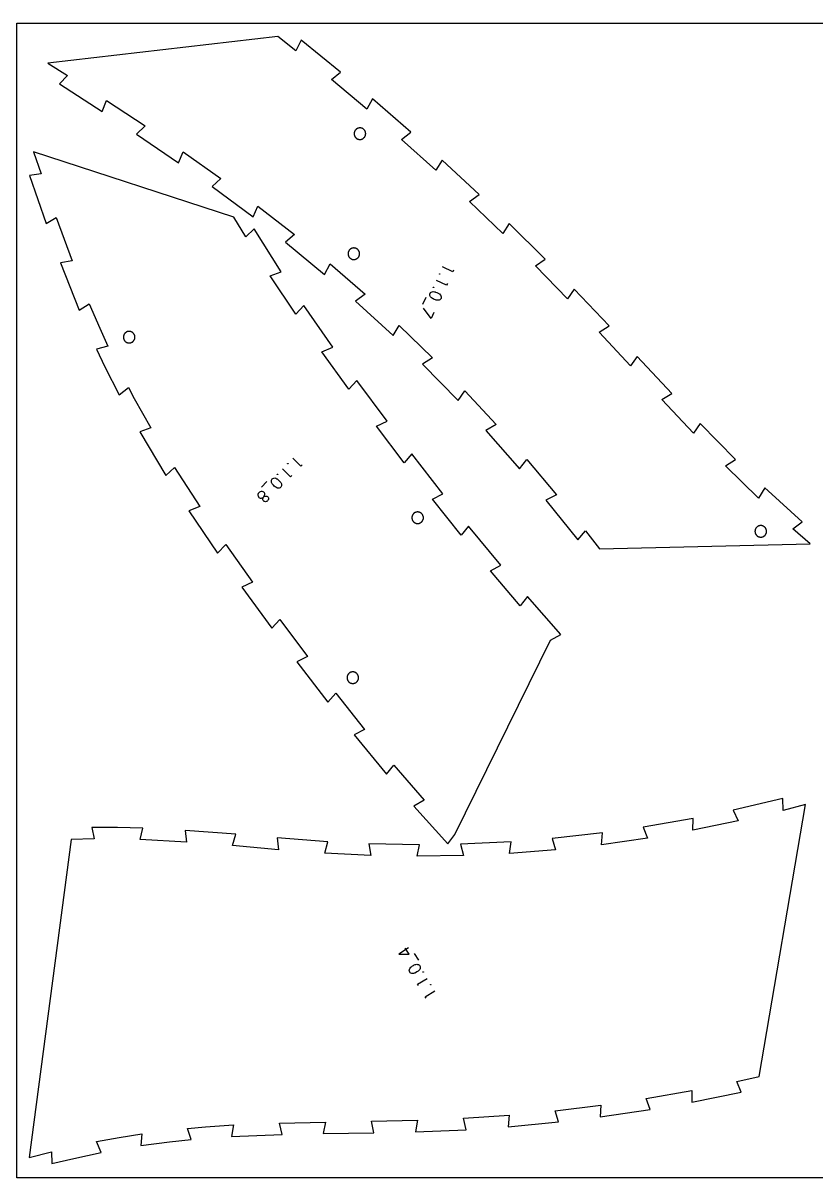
# Model space of a CAD drawing. Header units: millimetres. Extents: x -7025 to -25, y -6913 to -5913.
# Drawn here: x -2819 to -2133, y -6913 to -5913 of the extents above; entities that cross this region are included whole.
import ezdxf

# ---------------------------------------------------------------- set-up
doc = ezdxf.new("R2010")
doc.units = ezdxf.units.MM
doc.header["$MEASUREMENT"] = 0
for name, color, linetype, true_color in [('nest_4staples$re_engrave', 5, 'Continuous', 0x0000ff), ('nest_4staples$re_inner_cut', 3, 'Continuous', 0x00ff00), ('nest_4staples$re_outer_cut', 1, 'Continuous', 0xff0000), ('nest_4staples$sheet', 18, 'Continuous', 0x000000)]:
    doc.layers.add(name, color=color, linetype=linetype, true_color=true_color)

msp = doc.modelspace()

# ---------------------------------------------------------------- linework, layer by layer
at = {"layer": 'nest_4staples$re_engrave'}
for points in [[(-2458.2, -6130.1), (-2458.3, -6130.2), (-2458.5, -6130.2), (-2458.6, -6130.1), (-2458.6, -6129.9), (-2458.5, -6129.8), (-2458.3, -6129.8), (-2458.2, -6129.9)], [(-2465.7, -6145.7), (-2465, -6145.4), (-2464.1, -6145.3), (-2463, -6145.4), (-2462.9, -6145.4), (-2462.7, -6145.4), (-2462.4, -6145.5), (-2462, -6145.7), (-2460.8, -6146.1), (-2459.7, -6146.7), (-2459.3, -6147), (-2459, -6147.2), (-2458.8, -6147.3), (-2458.7, -6147.4), (-2457.8, -6148.3), (-2457.5, -6148.7), (-2457.4, -6149), (-2457.1, -6149.8), (-2457.2, -6150.5), (-2457.3, -6151.2), (-2457.8, -6151.9), (-2458.3, -6152.4), (-2459, -6152.7), (-2459.8, -6152.8), (-2460.5, -6152.8), (-2461.4, -6152.7), (-2462.1, -6152.4), (-2463.1, -6152.1), (-2464, -6151.6), (-2464.7, -6151.2), (-2465.4, -6150.8), (-2465.9, -6150.4), (-2466.3, -6149.9), (-2466.7, -6149.2), (-2466.9, -6148.6), (-2467, -6148.1), (-2466.9, -6147.4), (-2466.8, -6146.9), (-2466.3, -6146.2)], [(-2463.5, -6141.7), (-2463.7, -6141.8), (-2463.8, -6141.8), (-2464, -6141.7), (-2464, -6141.5), (-2463.8, -6141.4), (-2463.6, -6141.4), (-2463.5, -6141.5)], [(-2589.8, -6294.6), (-2590, -6294.6), (-2590.2, -6294.6), (-2590.2, -6294.4), (-2590.1, -6294.2), (-2590, -6294.2), (-2589.8, -6294.2), (-2589.7, -6294.4)], [(-2602.1, -6306.8), (-2601.3, -6306.7), (-2600.4, -6306.9), (-2599.5, -6307.4), (-2599.4, -6307.4), (-2599.2, -6307.5), (-2598.9, -6307.7), (-2598.6, -6308), (-2597.7, -6308.8), (-2596.8, -6309.7), (-2596.5, -6310.1), (-2596.3, -6310.4), (-2596.1, -6310.6), (-2596, -6310.7), (-2595.7, -6311.3), (-2595.5, -6311.8), (-2595.4, -6312.3), (-2595.3, -6312.7), (-2595.4, -6313.5), (-2595.6, -6314.2), (-2596, -6314.7), (-2596.7, -6315.3), (-2597.4, -6315.6), (-2598.1, -6315.6), (-2598.9, -6315.5), (-2599.5, -6315.2), (-2600.3, -6314.8), (-2601, -6314.4), (-2601.7, -6313.7), (-2602.5, -6313), (-2603, -6312.4), (-2603.5, -6311.7), (-2603.8, -6311.2), (-2604.1, -6310.5), (-2604.2, -6309.8), (-2604.2, -6309.1), (-2604.1, -6308.6), (-2603.9, -6308), (-2603.5, -6307.5), (-2602.9, -6307.1)], [(-2598.7, -6303.7), (-2598.9, -6303.8), (-2599.1, -6303.7), (-2599.1, -6303.5), (-2599.1, -6303.4), (-2598.9, -6303.3), (-2598.7, -6303.4), (-2598.7, -6303.5)], [(-2611.2, -6323.6), (-2610.7, -6323), (-2610.3, -6322.3), (-2610.1, -6321.6), (-2609.9, -6320.9), (-2610, -6320.2), (-2610.3, -6319.6), (-2610.6, -6319), (-2611.3, -6318.6), (-2612.1, -6318.3), (-2613, -6318.3), (-2613.8, -6318.6), (-2614.6, -6319.1), (-2615.1, -6319.7), (-2615.5, -6320.3), (-2615.8, -6320.9), (-2615.8, -6321.5), (-2615.7, -6322.3), (-2615.4, -6323), (-2615, -6323.5), (-2614.5, -6323.9), (-2613.9, -6324.1), (-2613.3, -6324.2), (-2612.9, -6324.2), (-2612.2, -6324), (-2611.7, -6323.8), (-2611, -6323.3), (-2610.4, -6322.8), (-2609.8, -6322.6), (-2608.9, -6322.5), (-2608.2, -6322.6), (-2607.7, -6322.8), (-2607.3, -6323.1), (-2607, -6323.4), (-2606.7, -6324), (-2606.7, -6324.8), (-2606.8, -6325.4), (-2607.2, -6326), (-2607.6, -6326.6), (-2608.2, -6327), (-2608.7, -6327.2), (-2609.3, -6327.3), (-2610, -6327.2), (-2610.5, -6327), (-2611, -6326.6), (-2611.3, -6326.2), (-2611.5, -6325.6), (-2611.5, -6324.8), (-2611.4, -6324.1)], [(-2475.2, -6730.7), (-2475.4, -6731.4), (-2475.7, -6732.3), (-2476.4, -6733.1), (-2476.5, -6733.1), (-2476.6, -6733.3), (-2476.9, -6733.5), (-2477.2, -6733.8), (-2478.3, -6734.5), (-2479.3, -6735.1), (-2479.8, -6735.3), (-2480.1, -6735.4), (-2480.4, -6735.5), (-2480.5, -6735.6), (-2481.1, -6735.7), (-2481.7, -6735.8), (-2482.2, -6735.8), (-2482.6, -6735.8), (-2483.4, -6735.5), (-2483.9, -6735.1), (-2484.4, -6734.6), (-2484.7, -6733.8), (-2484.9, -6733.1), (-2484.7, -6732.4), (-2484.4, -6731.6), (-2484, -6731.1), (-2483.4, -6730.4), (-2482.8, -6729.9), (-2482, -6729.3), (-2481.1, -6728.8), (-2480.4, -6728.4), (-2479.6, -6728.1), (-2479, -6727.9), (-2478.3, -6727.8), (-2477.6, -6727.9), (-2476.9, -6728), (-2476.4, -6728.3), (-2475.9, -6728.7), (-2475.6, -6729.1), (-2475.3, -6729.8)], [(-2473, -6734.7), (-2473.1, -6734.5), (-2473, -6734.4), (-2472.8, -6734.3), (-2472.6, -6734.4), (-2472.6, -6734.6), (-2472.7, -6734.8), (-2472.9, -6734.8)], [(-2466.4, -6745.6), (-2466.4, -6745.4), (-2466.3, -6745.3), (-2466.1, -6745.2), (-2466, -6745.3), (-2465.9, -6745.5), (-2466.1, -6745.6), (-2466.2, -6745.7)]]:
    msp.add_lwpolyline(points, close=True, dxfattribs=at)
for points in [[(-2446.4, -6126.8), (-2447, -6128.1), (-2455.9, -6124)], [(-2451.8, -6138.4), (-2452.4, -6139.7), (-2461.2, -6135.6)], [(-2470.3, -6150.4), (-2473.2, -6156.6)], [(-2463.4, -6163.5), (-2465.7, -6168.6), (-2472.4, -6159.8)], [(-2577.6, -6295.4), (-2578.6, -6296.4), (-2585.6, -6289.6)], [(-2586.5, -6304.6), (-2587.5, -6305.6), (-2594.5, -6298.8)], [(-2608, -6309.8), (-2612.8, -6314.6)], [(-2485.4, -6713.7), (-2493.9, -6719), (-2485, -6719.2), (-2488.2, -6713.9)], [(-2476.6, -6724.2), (-2480.2, -6718.4)], [(-2476.9, -6746.3), (-2477.6, -6745.1), (-2469.3, -6740)], [(-2470.2, -6757.2), (-2470.9, -6756), (-2462.6, -6750.8)]]:
    msp.add_lwpolyline(points, dxfattribs=at)
at = {"layer": 'nest_4staples$re_inner_cut'}
for points in [[(-2529.6, -6013.1), (-2529.5, -6013.2), (-2529.3, -6013.3), (-2529.1, -6013.3), (-2529, -6013.4), (-2528.8, -6013.4), (-2528.6, -6013.5), (-2528.5, -6013.5), (-2528.3, -6013.5), (-2528.1, -6013.5), (-2528, -6013.6), (-2527.8, -6013.6), (-2527.6, -6013.6), (-2527.4, -6013.6), (-2527.3, -6013.6), (-2527.1, -6013.6), (-2526.9, -6013.5), (-2526.7, -6013.5), (-2526.6, -6013.5), (-2526.4, -6013.5), (-2526.2, -6013.4), (-2526.1, -6013.4), (-2525.9, -6013.3), (-2525.7, -6013.3), (-2525.6, -6013.2), (-2525.4, -6013.1), (-2525.3, -6013), (-2525.1, -6013), (-2525, -6012.9), (-2524.8, -6012.8), (-2524.7, -6012.7), (-2524.5, -6012.6), (-2524.4, -6012.5), (-2524.3, -6012.4), (-2524.1, -6012.3), (-2524, -6012.1), (-2523.9, -6012), (-2523.8, -6011.9), (-2523.7, -6011.7), (-2523.5, -6011.6), (-2523.4, -6011.5), (-2523.3, -6011.3), (-2523.3, -6011.2), (-2523.2, -6011), (-2523.1, -6010.9), (-2523, -6010.7), (-2522.9, -6010.6), (-2522.9, -6010.4), (-2522.8, -6010.2), (-2522.8, -6010.1), (-2522.7, -6009.9), (-2522.7, -6009.7), (-2522.6, -6009.6), (-2522.6, -6009.4), (-2522.6, -6009.2), (-2522.6, -6009.1), (-2522.5, -6008.9), (-2522.5, -6008.7), (-2522.5, -6008.5), (-2522.5, -6008.4), (-2522.5, -6008.2), (-2522.6, -6008), (-2522.6, -6007.8), (-2522.6, -6007.7), (-2522.6, -6007.5), (-2522.7, -6007.3), (-2522.7, -6007.2), (-2522.8, -6007), (-2522.8, -6006.8), (-2522.9, -6006.7), (-2523, -6006.5), (-2523, -6006.4), (-2523.1, -6006.2), (-2523.2, -6006.1), (-2523.3, -6005.9), (-2523.4, -6005.8), (-2523.5, -6005.6), (-2523.6, -6005.5), (-2523.7, -6005.3), (-2523.8, -6005.2), (-2523.9, -6005.1), (-2524.1, -6005), (-2524.2, -6004.9), (-2524.3, -6004.7), (-2524.5, -6004.6), (-2524.6, -6004.5), (-2524.7, -6004.4), (-2524.9, -6004.3), (-2525, -6004.2), (-2525.2, -6004.2), (-2525.3, -6004.1), (-2525.5, -6004), (-2525.7, -6003.9), (-2525.8, -6003.9), (-2526, -6003.8), (-2526.2, -6003.8), (-2526.3, -6003.7), (-2526.5, -6003.7), (-2526.7, -6003.7), (-2526.8, -6003.6), (-2527, -6003.6), (-2527.2, -6003.6), (-2527.4, -6003.6), (-2527.5, -6003.6), (-2527.7, -6003.6), (-2527.9, -6003.6), (-2528.1, -6003.6), (-2528.2, -6003.6), (-2528.4, -6003.7), (-2528.6, -6003.7), (-2528.7, -6003.7), (-2528.9, -6003.8), (-2529.1, -6003.8), (-2529.2, -6003.9), (-2529.4, -6003.9), (-2529.6, -6004), (-2529.7, -6004.1), (-2529.9, -6004.2), (-2530, -6004.2), (-2530.2, -6004.3), (-2530.3, -6004.4), (-2530.5, -6004.5), (-2530.6, -6004.6), (-2530.7, -6004.7), (-2530.9, -6004.9), (-2531, -6005), (-2531.1, -6005.1), (-2531.2, -6005.2), (-2531.3, -6005.4), (-2531.5, -6005.5), (-2531.6, -6005.6), (-2531.7, -6005.8), (-2531.8, -6005.9), (-2531.8, -6006.1), (-2531.9, -6006.2), (-2532, -6006.4), (-2532.1, -6006.5), (-2532.2, -6006.7), (-2532.2, -6006.8), (-2532.3, -6007), (-2532.3, -6007.2), (-2532.4, -6007.3), (-2532.4, -6007.5), (-2532.4, -6007.7), (-2532.5, -6007.9), (-2532.5, -6008), (-2532.5, -6008.2), (-2532.5, -6008.4), (-2532.5, -6008.5), (-2532.5, -6008.7), (-2532.5, -6008.9), (-2532.5, -6009.1), (-2532.5, -6009.2), (-2532.5, -6009.4), (-2532.4, -6009.6), (-2532.4, -6009.7), (-2532.3, -6009.9), (-2532.3, -6010.1), (-2532.2, -6010.2), (-2532.2, -6010.4), (-2532.1, -6010.6), (-2532, -6010.7), (-2532, -6010.9), (-2531.9, -6011), (-2531.8, -6011.2), (-2531.7, -6011.3), (-2531.6, -6011.5), (-2531.5, -6011.6), (-2531.4, -6011.8), (-2531.3, -6011.9), (-2531.2, -6012), (-2531, -6012.1), (-2530.9, -6012.3), (-2530.8, -6012.4), (-2530.7, -6012.5), (-2530.5, -6012.6), (-2530.4, -6012.7), (-2530.2, -6012.8), (-2530.1, -6012.9), (-2529.9, -6013), (-2529.8, -6013)], [(-2534.9, -6117.1), (-2534.7, -6117.1), (-2534.6, -6117.2), (-2534.4, -6117.3), (-2534.2, -6117.3), (-2534.1, -6117.4), (-2533.9, -6117.4), (-2533.7, -6117.4), (-2533.6, -6117.5), (-2533.4, -6117.5), (-2533.2, -6117.5), (-2533, -6117.5), (-2532.9, -6117.5), (-2532.7, -6117.5), (-2532.5, -6117.5), (-2532.4, -6117.5), (-2532.2, -6117.5), (-2532, -6117.5), (-2531.8, -6117.4), (-2531.7, -6117.4), (-2531.5, -6117.4), (-2531.3, -6117.3), (-2531.2, -6117.3), (-2531, -6117.2), (-2530.8, -6117.1), (-2530.7, -6117.1), (-2530.5, -6117), (-2530.4, -6116.9), (-2530.2, -6116.8), (-2530.1, -6116.7), (-2529.9, -6116.6), (-2529.8, -6116.5), (-2529.7, -6116.4), (-2529.5, -6116.3), (-2529.4, -6116.2), (-2529.3, -6116.1), (-2529.1, -6116), (-2529, -6115.8), (-2528.9, -6115.7), (-2528.8, -6115.6), (-2528.7, -6115.4), (-2528.6, -6115.3), (-2528.5, -6115.1), (-2528.4, -6115), (-2528.3, -6114.8), (-2528.3, -6114.7), (-2528.2, -6114.5), (-2528.1, -6114.3), (-2528.1, -6114.2), (-2528, -6114), (-2528, -6113.9), (-2527.9, -6113.7), (-2527.9, -6113.5), (-2527.9, -6113.3), (-2527.8, -6113.2), (-2527.8, -6113), (-2527.8, -6112.8), (-2527.8, -6112.7), (-2527.8, -6112.5), (-2527.8, -6112.3), (-2527.8, -6112.1), (-2527.8, -6112), (-2527.8, -6111.8), (-2527.9, -6111.6), (-2527.9, -6111.4), (-2527.9, -6111.3), (-2528, -6111.1), (-2528, -6110.9), (-2528.1, -6110.8), (-2528.2, -6110.6), (-2528.2, -6110.5), (-2528.3, -6110.3), (-2528.4, -6110.2), (-2528.5, -6110), (-2528.6, -6109.9), (-2528.7, -6109.7), (-2528.8, -6109.6), (-2528.9, -6109.4), (-2529, -6109.3), (-2529.1, -6109.2), (-2529.2, -6109), (-2529.3, -6108.9), (-2529.5, -6108.8), (-2529.6, -6108.7), (-2529.7, -6108.6), (-2529.9, -6108.5), (-2530, -6108.4), (-2530.2, -6108.3), (-2530.3, -6108.2), (-2530.5, -6108.1), (-2530.6, -6108), (-2530.8, -6108), (-2530.9, -6107.9), (-2531.1, -6107.8), (-2531.3, -6107.8), (-2531.4, -6107.7), (-2531.6, -6107.7), (-2531.8, -6107.6), (-2531.9, -6107.6), (-2532.1, -6107.6), (-2532.3, -6107.6), (-2532.4, -6107.5), (-2532.6, -6107.5), (-2532.8, -6107.5), (-2533, -6107.5), (-2533.1, -6107.5), (-2533.3, -6107.6), (-2533.5, -6107.6), (-2533.7, -6107.6), (-2533.8, -6107.6), (-2534, -6107.7), (-2534.2, -6107.7), (-2534.3, -6107.8), (-2534.5, -6107.8), (-2534.7, -6107.9), (-2534.8, -6108), (-2535, -6108), (-2535.1, -6108.1), (-2535.3, -6108.2), (-2535.4, -6108.3), (-2535.6, -6108.4), (-2535.7, -6108.5), (-2535.9, -6108.6), (-2536, -6108.7), (-2536.1, -6108.8), (-2536.3, -6108.9), (-2536.4, -6109), (-2536.5, -6109.2), (-2536.6, -6109.3), (-2536.7, -6109.4), (-2536.8, -6109.6), (-2536.9, -6109.7), (-2537, -6109.9), (-2537.1, -6110), (-2537.2, -6110.2), (-2537.3, -6110.3), (-2537.3, -6110.5), (-2537.4, -6110.6), (-2537.5, -6110.8), (-2537.5, -6111), (-2537.6, -6111.1), (-2537.6, -6111.3), (-2537.7, -6111.5), (-2537.7, -6111.6), (-2537.7, -6111.8), (-2537.8, -6112), (-2537.8, -6112.1), (-2537.8, -6112.3), (-2537.8, -6112.5), (-2537.8, -6112.7), (-2537.8, -6112.8), (-2537.8, -6113), (-2537.7, -6113.2), (-2537.7, -6113.4), (-2537.7, -6113.5), (-2537.7, -6113.7), (-2537.6, -6113.9), (-2537.6, -6114), (-2537.5, -6114.2), (-2537.4, -6114.4), (-2537.4, -6114.5), (-2537.3, -6114.7), (-2537.2, -6114.8), (-2537.1, -6115), (-2537.1, -6115.1), (-2537, -6115.3), (-2536.9, -6115.4), (-2536.8, -6115.6), (-2536.7, -6115.7), (-2536.5, -6115.8), (-2536.4, -6116), (-2536.3, -6116.1), (-2536.2, -6116.2), (-2536.1, -6116.3), (-2535.9, -6116.4), (-2535.8, -6116.5), (-2535.6, -6116.6), (-2535.5, -6116.7), (-2535.4, -6116.8), (-2535.2, -6116.9), (-2535, -6117)], [(-2730.9, -6188.4), (-2730.7, -6188.5), (-2730.6, -6188.6), (-2730.5, -6188.7), (-2730.3, -6188.8), (-2730.2, -6188.9), (-2730.1, -6189), (-2729.9, -6189.1), (-2729.8, -6189.2), (-2729.6, -6189.3), (-2729.4, -6189.3), (-2729.3, -6189.4), (-2729.1, -6189.5), (-2729, -6189.5), (-2728.8, -6189.6), (-2728.6, -6189.6), (-2728.5, -6189.7), (-2728.3, -6189.7), (-2728.1, -6189.7), (-2727.9, -6189.8), (-2727.8, -6189.8), (-2727.6, -6189.8), (-2727.4, -6189.8), (-2727.2, -6189.8), (-2727.1, -6189.8), (-2726.9, -6189.8), (-2726.7, -6189.8), (-2726.6, -6189.7), (-2726.4, -6189.7), (-2726.2, -6189.7), (-2726, -6189.6), (-2725.9, -6189.6), (-2725.7, -6189.5), (-2725.6, -6189.4), (-2725.4, -6189.4), (-2725.2, -6189.3), (-2725.1, -6189.2), (-2724.9, -6189.2), (-2724.8, -6189.1), (-2724.6, -6189), (-2724.5, -6188.9), (-2724.3, -6188.8), (-2724.2, -6188.7), (-2724.1, -6188.6), (-2724, -6188.4), (-2723.8, -6188.3), (-2723.7, -6188.2), (-2723.6, -6188.1), (-2723.5, -6187.9), (-2723.4, -6187.8), (-2723.3, -6187.6), (-2723.2, -6187.5), (-2723.1, -6187.4), (-2723, -6187.2), (-2722.9, -6187.1), (-2722.8, -6186.9), (-2722.8, -6186.7), (-2722.7, -6186.6), (-2722.6, -6186.4), (-2722.6, -6186.2), (-2722.5, -6186.1), (-2722.5, -6185.9), (-2722.5, -6185.7), (-2722.4, -6185.6), (-2722.4, -6185.4), (-2722.4, -6185.2), (-2722.4, -6185.1), (-2722.4, -6184.9), (-2722.4, -6184.7), (-2722.4, -6184.5), (-2722.4, -6184.4), (-2722.4, -6184.2), (-2722.4, -6184), (-2722.5, -6183.8), (-2722.5, -6183.7), (-2722.5, -6183.5), (-2722.6, -6183.3), (-2722.6, -6183.2), (-2722.7, -6183), (-2722.8, -6182.8), (-2722.8, -6182.7), (-2722.9, -6182.5), (-2723, -6182.4), (-2723.1, -6182.2), (-2723.2, -6182.1), (-2723.3, -6181.9), (-2723.4, -6181.8), (-2723.5, -6181.7), (-2723.6, -6181.5), (-2723.7, -6181.4), (-2723.8, -6181.3), (-2724, -6181.2), (-2724.1, -6181), (-2724.2, -6180.9), (-2724.3, -6180.8), (-2724.5, -6180.7), (-2724.6, -6180.6), (-2724.8, -6180.5), (-2724.9, -6180.4), (-2725.1, -6180.4), (-2725.2, -6180.3), (-2725.4, -6180.2), (-2725.6, -6180.1), (-2725.7, -6180.1), (-2725.9, -6180), (-2726.1, -6180), (-2726.2, -6179.9), (-2726.4, -6179.9), (-2726.6, -6179.9), (-2726.7, -6179.8), (-2726.9, -6179.8), (-2727.1, -6179.8), (-2727.2, -6179.8), (-2727.4, -6179.8), (-2727.6, -6179.8), (-2727.8, -6179.8), (-2727.9, -6179.8), (-2728.1, -6179.8), (-2728.3, -6179.9), (-2728.5, -6179.9), (-2728.6, -6180), (-2728.8, -6180), (-2729, -6180), (-2729.1, -6180.1), (-2729.3, -6180.2), (-2729.4, -6180.2), (-2729.6, -6180.3), (-2729.8, -6180.4), (-2729.9, -6180.5), (-2730.1, -6180.6), (-2730.2, -6180.7), (-2730.3, -6180.8), (-2730.5, -6180.9), (-2730.6, -6181), (-2730.7, -6181.1), (-2730.9, -6181.2), (-2731, -6181.3), (-2731.1, -6181.5), (-2731.2, -6181.6), (-2731.3, -6181.7), (-2731.4, -6181.9), (-2731.5, -6182), (-2731.6, -6182.2), (-2731.7, -6182.3), (-2731.8, -6182.5), (-2731.9, -6182.6), (-2732, -6182.8), (-2732, -6182.9), (-2732.1, -6183.1), (-2732.1, -6183.3), (-2732.2, -6183.4), (-2732.2, -6183.6), (-2732.3, -6183.8), (-2732.3, -6183.9), (-2732.3, -6184.1), (-2732.4, -6184.3), (-2732.4, -6184.4), (-2732.4, -6184.6), (-2732.4, -6184.8), (-2732.4, -6185), (-2732.4, -6185.1), (-2732.4, -6185.3), (-2732.3, -6185.5), (-2732.3, -6185.7), (-2732.3, -6185.8), (-2732.2, -6186), (-2732.2, -6186.2), (-2732.1, -6186.3), (-2732.1, -6186.5), (-2732, -6186.7), (-2731.9, -6186.8), (-2731.9, -6187), (-2731.8, -6187.1), (-2731.7, -6187.3), (-2731.6, -6187.4), (-2731.5, -6187.6), (-2731.4, -6187.7), (-2731.3, -6187.9), (-2731.2, -6188), (-2731.1, -6188.1), (-2731, -6188.3)], [(-2481, -6344.7), (-2480.9, -6344.8), (-2480.8, -6345), (-2480.6, -6345.1), (-2480.5, -6345.2), (-2480.4, -6345.3), (-2480.2, -6345.4), (-2480.1, -6345.5), (-2479.9, -6345.5), (-2479.8, -6345.6), (-2479.6, -6345.7), (-2479.5, -6345.8), (-2479.3, -6345.8), (-2479.1, -6345.9), (-2479, -6345.9), (-2478.8, -6346), (-2478.6, -6346), (-2478.5, -6346.1), (-2478.3, -6346.1), (-2478.1, -6346.1), (-2477.9, -6346.1), (-2477.8, -6346.1), (-2477.6, -6346.1), (-2477.4, -6346.1), (-2477.2, -6346.1), (-2477.1, -6346.1), (-2476.9, -6346.1), (-2476.7, -6346.1), (-2476.6, -6346), (-2476.4, -6346), (-2476.2, -6346), (-2476.1, -6345.9), (-2475.9, -6345.9), (-2475.7, -6345.8), (-2475.6, -6345.7), (-2475.4, -6345.7), (-2475.3, -6345.6), (-2475.1, -6345.5), (-2475, -6345.4), (-2474.8, -6345.3), (-2474.7, -6345.2), (-2474.5, -6345.1), (-2474.4, -6345), (-2474.3, -6344.9), (-2474.1, -6344.8), (-2474, -6344.7), (-2473.9, -6344.5), (-2473.8, -6344.4), (-2473.7, -6344.3), (-2473.5, -6344.1), (-2473.4, -6344), (-2473.3, -6343.8), (-2473.3, -6343.7), (-2473.2, -6343.5), (-2473.1, -6343.4), (-2473, -6343.2), (-2472.9, -6343.1), (-2472.9, -6342.9), (-2472.8, -6342.8), (-2472.8, -6342.6), (-2472.7, -6342.4), (-2472.7, -6342.3), (-2472.6, -6342.1), (-2472.6, -6341.9), (-2472.6, -6341.7), (-2472.6, -6341.6), (-2472.6, -6341.4), (-2472.6, -6341.2), (-2472.6, -6341.1), (-2472.6, -6340.9), (-2472.6, -6340.7), (-2472.6, -6340.5), (-2472.6, -6340.4), (-2472.6, -6340.2), (-2472.7, -6340), (-2472.7, -6339.9), (-2472.8, -6339.7), (-2472.8, -6339.5), (-2472.9, -6339.4), (-2472.9, -6339.2), (-2473, -6339), (-2473.1, -6338.9), (-2473.2, -6338.7), (-2473.3, -6338.6), (-2473.3, -6338.4), (-2473.4, -6338.3), (-2473.5, -6338.1), (-2473.7, -6338), (-2473.8, -6337.9), (-2473.9, -6337.7), (-2474, -6337.6), (-2474.1, -6337.5), (-2474.3, -6337.4), (-2474.4, -6337.3), (-2474.5, -6337.2), (-2474.7, -6337.1), (-2474.8, -6337), (-2475, -6336.9), (-2475.1, -6336.8), (-2475.3, -6336.7), (-2475.4, -6336.6), (-2475.6, -6336.5), (-2475.7, -6336.5), (-2475.9, -6336.4), (-2476.1, -6336.4), (-2476.2, -6336.3), (-2476.4, -6336.3), (-2476.6, -6336.2), (-2476.7, -6336.2), (-2476.9, -6336.2), (-2477.1, -6336.2), (-2477.2, -6336.1), (-2477.4, -6336.1), (-2477.6, -6336.1), (-2477.8, -6336.1), (-2477.9, -6336.2), (-2478.1, -6336.2), (-2478.3, -6336.2), (-2478.5, -6336.2), (-2478.6, -6336.3), (-2478.8, -6336.3), (-2479, -6336.3), (-2479.1, -6336.4), (-2479.3, -6336.5), (-2479.5, -6336.5), (-2479.6, -6336.6), (-2479.8, -6336.7), (-2479.9, -6336.7), (-2480.1, -6336.8), (-2480.2, -6336.9), (-2480.4, -6337), (-2480.5, -6337.1), (-2480.7, -6337.2), (-2480.8, -6337.3), (-2480.9, -6337.4), (-2481, -6337.6), (-2481.2, -6337.7), (-2481.3, -6337.8), (-2481.4, -6337.9), (-2481.5, -6338.1), (-2481.6, -6338.2), (-2481.7, -6338.4), (-2481.8, -6338.5), (-2481.9, -6338.7), (-2482, -6338.8), (-2482.1, -6339), (-2482.1, -6339.1), (-2482.2, -6339.3), (-2482.3, -6339.4), (-2482.3, -6339.6), (-2482.4, -6339.8), (-2482.4, -6339.9), (-2482.4, -6340.1), (-2482.5, -6340.3), (-2482.5, -6340.4), (-2482.5, -6340.6), (-2482.5, -6340.8), (-2482.5, -6341), (-2482.6, -6341.1), (-2482.5, -6341.3), (-2482.5, -6341.5), (-2482.5, -6341.7), (-2482.5, -6341.8), (-2482.5, -6342), (-2482.4, -6342.2), (-2482.4, -6342.3), (-2482.4, -6342.5), (-2482.3, -6342.7), (-2482.3, -6342.8), (-2482.2, -6343), (-2482.1, -6343.2), (-2482.1, -6343.3), (-2482, -6343.5), (-2481.9, -6343.6), (-2481.8, -6343.8), (-2481.7, -6343.9), (-2481.6, -6344.1), (-2481.5, -6344.2), (-2481.4, -6344.3), (-2481.3, -6344.5), (-2481.2, -6344.6)], [(-2182.5, -6357.5), (-2182.3, -6357.6), (-2182.1, -6357.6), (-2182, -6357.7), (-2181.8, -6357.7), (-2181.7, -6357.8), (-2181.5, -6357.8), (-2181.3, -6357.9), (-2181.1, -6357.9), (-2181, -6357.9), (-2180.8, -6357.9), (-2180.6, -6357.9), (-2180.5, -6358), (-2180.3, -6358), (-2180.1, -6357.9), (-2179.9, -6357.9), (-2179.8, -6357.9), (-2179.6, -6357.9), (-2179.4, -6357.9), (-2179.2, -6357.8), (-2179.1, -6357.8), (-2178.9, -6357.7), (-2178.7, -6357.7), (-2178.6, -6357.6), (-2178.4, -6357.6), (-2178.3, -6357.5), (-2178.1, -6357.4), (-2178, -6357.3), (-2177.8, -6357.2), (-2177.7, -6357.2), (-2177.5, -6357.1), (-2177.4, -6357), (-2177.2, -6356.8), (-2177.1, -6356.7), (-2177, -6356.6), (-2176.8, -6356.5), (-2176.7, -6356.4), (-2176.6, -6356.2), (-2176.5, -6356.1), (-2176.4, -6356), (-2176.3, -6355.8), (-2176.2, -6355.7), (-2176.1, -6355.5), (-2176, -6355.4), (-2175.9, -6355.2), (-2175.8, -6355.1), (-2175.8, -6354.9), (-2175.7, -6354.8), (-2175.7, -6354.6), (-2175.6, -6354.4), (-2175.5, -6354.3), (-2175.5, -6354.1), (-2175.5, -6353.9), (-2175.4, -6353.8), (-2175.4, -6353.6), (-2175.4, -6353.4), (-2175.4, -6353.3), (-2175.4, -6353.1), (-2175.4, -6352.9), (-2175.4, -6352.7), (-2175.4, -6352.6), (-2175.4, -6352.4), (-2175.4, -6352.2), (-2175.5, -6352), (-2175.5, -6351.9), (-2175.5, -6351.7), (-2175.6, -6351.5), (-2175.6, -6351.4), (-2175.7, -6351.2), (-2175.7, -6351), (-2175.8, -6350.9), (-2175.9, -6350.7), (-2176, -6350.6), (-2176.1, -6350.4), (-2176.1, -6350.3), (-2176.2, -6350.1), (-2176.3, -6350), (-2176.4, -6349.9), (-2176.6, -6349.7), (-2176.7, -6349.6), (-2176.8, -6349.5), (-2176.9, -6349.3), (-2177, -6349.2), (-2177.2, -6349.1), (-2177.3, -6349), (-2177.4, -6348.9), (-2177.6, -6348.8), (-2177.7, -6348.7), (-2177.9, -6348.6), (-2178, -6348.5), (-2178.2, -6348.5), (-2178.3, -6348.4), (-2178.5, -6348.3), (-2178.7, -6348.2), (-2178.8, -6348.2), (-2179, -6348.1), (-2179.2, -6348.1), (-2179.3, -6348.1), (-2179.5, -6348), (-2179.7, -6348), (-2179.9, -6348), (-2180, -6348), (-2180.2, -6348), (-2180.4, -6348), (-2180.5, -6348), (-2180.7, -6348), (-2180.9, -6348), (-2181.1, -6348), (-2181.2, -6348), (-2181.4, -6348.1), (-2181.6, -6348.1), (-2181.7, -6348.1), (-2181.9, -6348.2), (-2182.1, -6348.3), (-2182.2, -6348.3), (-2182.4, -6348.4), (-2182.6, -6348.5), (-2182.7, -6348.5), (-2182.9, -6348.6), (-2183, -6348.7), (-2183.2, -6348.8), (-2183.3, -6348.9), (-2183.4, -6349), (-2183.6, -6349.1), (-2183.7, -6349.2), (-2183.8, -6349.3), (-2184, -6349.5), (-2184.1, -6349.6), (-2184.2, -6349.7), (-2184.3, -6349.9), (-2184.4, -6350), (-2184.5, -6350.1), (-2184.6, -6350.3), (-2184.7, -6350.4), (-2184.8, -6350.6), (-2184.8, -6350.7), (-2184.9, -6350.9), (-2185, -6351.1), (-2185.1, -6351.2), (-2185.1, -6351.4), (-2185.2, -6351.5), (-2185.2, -6351.7), (-2185.3, -6351.9), (-2185.3, -6352), (-2185.3, -6352.2), (-2185.3, -6352.4), (-2185.4, -6352.6), (-2185.4, -6352.7), (-2185.4, -6352.9), (-2185.4, -6353.1), (-2185.4, -6353.3), (-2185.3, -6353.4), (-2185.3, -6353.6), (-2185.3, -6353.8), (-2185.3, -6353.9), (-2185.2, -6354.1), (-2185.2, -6354.3), (-2185.1, -6354.4), (-2185.1, -6354.6), (-2185, -6354.8), (-2185, -6354.9), (-2184.9, -6355.1), (-2184.8, -6355.3), (-2184.7, -6355.4), (-2184.6, -6355.6), (-2184.5, -6355.7), (-2184.4, -6355.8), (-2184.3, -6356), (-2184.2, -6356.1), (-2184.1, -6356.3), (-2184, -6356.4), (-2183.9, -6356.5), (-2183.8, -6356.6), (-2183.6, -6356.7), (-2183.5, -6356.9), (-2183.4, -6357), (-2183.2, -6357.1), (-2183.1, -6357.2), (-2182.9, -6357.2), (-2182.8, -6357.3), (-2182.6, -6357.4)], [(-2537.1, -6483.2), (-2537, -6483.4), (-2536.9, -6483.5), (-2536.7, -6483.6), (-2536.6, -6483.7), (-2536.5, -6483.8), (-2536.3, -6483.9), (-2536.2, -6484), (-2536, -6484.1), (-2535.9, -6484.1), (-2535.7, -6484.2), (-2535.6, -6484.3), (-2535.4, -6484.3), (-2535.2, -6484.4), (-2535.1, -6484.5), (-2534.9, -6484.5), (-2534.7, -6484.5), (-2534.6, -6484.6), (-2534.4, -6484.6), (-2534.2, -6484.6), (-2534, -6484.6), (-2533.9, -6484.7), (-2533.7, -6484.7), (-2533.5, -6484.7), (-2533.3, -6484.6), (-2533.2, -6484.6), (-2533, -6484.6), (-2532.8, -6484.6), (-2532.7, -6484.6), (-2532.5, -6484.5), (-2532.3, -6484.5), (-2532.2, -6484.4), (-2532, -6484.4), (-2531.8, -6484.3), (-2531.7, -6484.2), (-2531.5, -6484.2), (-2531.4, -6484.1), (-2531.2, -6484), (-2531.1, -6483.9), (-2530.9, -6483.8), (-2530.8, -6483.7), (-2530.6, -6483.6), (-2530.5, -6483.5), (-2530.4, -6483.4), (-2530.2, -6483.3), (-2530.1, -6483.2), (-2530, -6483), (-2529.9, -6482.9), (-2529.8, -6482.8), (-2529.6, -6482.6), (-2529.5, -6482.5), (-2529.4, -6482.4), (-2529.4, -6482.2), (-2529.3, -6482.1), (-2529.2, -6481.9), (-2529.1, -6481.8), (-2529, -6481.6), (-2529, -6481.4), (-2528.9, -6481.3), (-2528.9, -6481.1), (-2528.8, -6480.9), (-2528.8, -6480.8), (-2528.7, -6480.6), (-2528.7, -6480.4), (-2528.7, -6480.3), (-2528.7, -6480.1), (-2528.7, -6479.9), (-2528.7, -6479.7), (-2528.7, -6479.6), (-2528.7, -6479.4), (-2528.7, -6479.2), (-2528.7, -6479), (-2528.7, -6478.9), (-2528.7, -6478.7), (-2528.8, -6478.5), (-2528.8, -6478.4), (-2528.9, -6478.2), (-2528.9, -6478), (-2529, -6477.9), (-2529, -6477.7), (-2529.1, -6477.6), (-2529.2, -6477.4), (-2529.3, -6477.2), (-2529.4, -6477.1), (-2529.5, -6476.9), (-2529.5, -6476.8), (-2529.6, -6476.7), (-2529.8, -6476.5), (-2529.9, -6476.4), (-2530, -6476.3), (-2530.1, -6476.1), (-2530.2, -6476), (-2530.4, -6475.9), (-2530.5, -6475.8), (-2530.6, -6475.7), (-2530.8, -6475.6), (-2530.9, -6475.5), (-2531.1, -6475.4), (-2531.2, -6475.3), (-2531.4, -6475.2), (-2531.5, -6475.1), (-2531.7, -6475.1), (-2531.8, -6475), (-2532, -6474.9), (-2532.2, -6474.9), (-2532.3, -6474.8), (-2532.5, -6474.8), (-2532.7, -6474.8), (-2532.8, -6474.7), (-2533, -6474.7), (-2533.2, -6474.7), (-2533.4, -6474.7), (-2533.5, -6474.7), (-2533.7, -6474.7), (-2533.9, -6474.7), (-2534, -6474.7), (-2534.2, -6474.7), (-2534.4, -6474.7), (-2534.6, -6474.7), (-2534.7, -6474.8), (-2534.9, -6474.8), (-2535.1, -6474.9), (-2535.2, -6474.9), (-2535.4, -6475), (-2535.6, -6475), (-2535.7, -6475.1), (-2535.9, -6475.2), (-2536, -6475.3), (-2536.2, -6475.3), (-2536.3, -6475.4), (-2536.5, -6475.5), (-2536.6, -6475.6), (-2536.8, -6475.7), (-2536.9, -6475.8), (-2537, -6476), (-2537.1, -6476.1), (-2537.3, -6476.2), (-2537.4, -6476.3), (-2537.5, -6476.5), (-2537.6, -6476.6), (-2537.7, -6476.7), (-2537.8, -6476.9), (-2537.9, -6477), (-2538, -6477.2), (-2538.1, -6477.3), (-2538.2, -6477.5), (-2538.2, -6477.6), (-2538.3, -6477.8), (-2538.4, -6478), (-2538.4, -6478.1), (-2538.5, -6478.3), (-2538.5, -6478.5), (-2538.5, -6478.6), (-2538.6, -6478.8), (-2538.6, -6479), (-2538.6, -6479.1), (-2538.6, -6479.3), (-2538.6, -6479.5), (-2538.7, -6479.7), (-2538.6, -6479.8), (-2538.6, -6480), (-2538.6, -6480.2), (-2538.6, -6480.3), (-2538.6, -6480.5), (-2538.5, -6480.7), (-2538.5, -6480.9), (-2538.5, -6481), (-2538.4, -6481.2), (-2538.4, -6481.4), (-2538.3, -6481.5), (-2538.2, -6481.7), (-2538.2, -6481.8), (-2538.1, -6482), (-2538, -6482.1), (-2537.9, -6482.3), (-2537.8, -6482.4), (-2537.7, -6482.6), (-2537.6, -6482.7), (-2537.5, -6482.9), (-2537.4, -6483), (-2537.3, -6483.1)]]:
    msp.add_lwpolyline(points, close=True, dxfattribs=at)
at = {"layer": 'nest_4staples$re_outer_cut'}
for points in [[(-2797.7, -5947.5), (-2780.8, -5958.2), (-2787.8, -5965.5), (-2750.7, -5989.3), (-2747, -5979.7), (-2713.6, -6001.8), (-2720.9, -6008.9), (-2684.5, -6033.7), (-2680.6, -6024.4), (-2647.9, -6047.5), (-2655.5, -6054.4), (-2620.1, -6080.6), (-2615.8, -6071.4), (-2584.2, -6096), (-2592.1, -6102.4), (-2558.1, -6130.4), (-2553.2, -6121.4), (-2523, -6147.6), (-2531.3, -6153.7), (-2498.8, -6183.4), (-2493.5, -6174.7), (-2464.8, -6202.6), (-2473.3, -6208.1), (-2442.5, -6239.6), (-2436.8, -6231.2), (-2409.6, -6260.5), (-2418.4, -6265.6), (-2389.3, -6298.7), (-2383.1, -6290.6), (-2357.4, -6321.3), (-2366.5, -6326), (-2338.9, -6360.3), (-2332.3, -6352.5), (-2319.9, -6368.2), (-2137.5, -6363.8), (-2152.6, -6350.8), (-2144.4, -6344.7), (-2174.1, -6317.9), (-2176.9, -6315.3), (-2182.2, -6324.1), (-2210.8, -6296.3), (-2202.3, -6290.7), (-2232.9, -6259.4), (-2238.7, -6267.8), (-2266.1, -6238.9), (-2257.4, -6233.5), (-2287.3, -6201.4), (-2293.2, -6209.7), (-2320.4, -6180.5), (-2311.7, -6175.1), (-2341.9, -6143.2), (-2347.8, -6151.6), (-2375.6, -6123), (-2367.1, -6117.3), (-2398.2, -6086.4), (-2403.8, -6094.9), (-2432.6, -6067.3), (-2424.3, -6061.3), (-2456.4, -6031.5), (-2461.8, -6040.2), (-2491.4, -6013.5), (-2483.4, -6007.3), (-2516.5, -5978.5), (-2521.5, -5987.4), (-2552.1, -5961.8), (-2544.2, -5955.3), (-2578.3, -5927.7), (-2583, -5936.7), (-2598.6, -5924.3)], [(-2810.1, -6024.3), (-2803.6, -6043.3), (-2813.7, -6044.7), (-2799.2, -6086.3), (-2790.5, -6081.1), (-2776.7, -6118.7), (-2786.8, -6120.5), (-2770.6, -6161.4), (-2762, -6155.9), (-2752.9, -6177), (-2745.8, -6192.5), (-2755.7, -6195.2), (-2748.3, -6210.5), (-2736, -6234.6), (-2728, -6228.3), (-2722.9, -6237.9), (-2708.6, -6263.4), (-2718.2, -6266.8), (-2695.5, -6304.5), (-2688, -6297.7), (-2666.3, -6331.3), (-2675.7, -6335.3), (-2650.9, -6371.7), (-2643.7, -6364.4), (-2620.6, -6397), (-2629.8, -6401.3), (-2603.9, -6436.9), (-2597, -6429.4), (-2573, -6461.4), (-2582.1, -6465.9), (-2555.2, -6500.8), (-2548.5, -6493.1), (-2523.6, -6524.4), (-2532.5, -6529.2), (-2504.5, -6563.2), (-2498.1, -6555.3), (-2472, -6585.6), (-2480.7, -6590.8), (-2451.3, -6623.6), (-2445.2, -6615.4), (-2362.4, -6447.3), (-2353.5, -6442.2), (-2382.5, -6409.3), (-2388.7, -6417.4), (-2414.5, -6387), (-2405.5, -6382.2), (-2433.4, -6348.4), (-2439.8, -6356.3), (-2464.7, -6325.1), (-2455.6, -6320.5), (-2482.5, -6285.9), (-2489.2, -6293.6), (-2513.3, -6261.9), (-2504, -6257.5), (-2530.2, -6222.3), (-2537, -6229.9), (-2560.4, -6197.6), (-2551, -6193.5), (-2576.1, -6157.5), (-2583.1, -6164.9), (-2605.2, -6131.7), (-2595.7, -6128.1), (-2619, -6090.9), (-2626.4, -6097.9), (-2636.7, -6080.8)], [(-2141.6, -6589.6), (-2161, -6594.6), (-2161.3, -6584.4), (-2204.2, -6594.4), (-2200, -6603.7), (-2239.2, -6611.7), (-2239, -6601.5), (-2282.3, -6609.1), (-2278.6, -6618.6), (-2318.3, -6624.3), (-2317.4, -6614.1), (-2361.1, -6619), (-2358, -6628.7), (-2398, -6631.8), (-2396.4, -6621.8), (-2440.4, -6623.8), (-2437.9, -6633.7), (-2478, -6634.3), (-2475.8, -6624.3), (-2519.8, -6623.5), (-2518, -6633.6), (-2558, -6631.6), (-2555.2, -6621.8), (-2599.1, -6618.4), (-2597.9, -6628.6), (-2637.8, -6625.1), (-2635, -6615.3), (-2678.9, -6611.9), (-2677.7, -6622), (-2717.7, -6619.8), (-2715.5, -6609.9), (-2737.6, -6609.3), (-2759.6, -6609.3), (-2757.7, -6619.3), (-2777.7, -6619.9), (-2813.9, -6895.2), (-2794.6, -6890.2), (-2794.3, -6900.4), (-2775.3, -6895.9), (-2751.6, -6890.8), (-2755.7, -6881.4), (-2736.1, -6877.8), (-2716.4, -6874.6), (-2717.2, -6884.8), (-2692.4, -6881.6), (-2673.7, -6879.6), (-2676.9, -6869.9), (-2661.4, -6868.6), (-2637.1, -6867), (-2638.7, -6877.1), (-2594.9, -6875.3), (-2597.3, -6865.4), (-2557.4, -6864.5), (-2559.3, -6874.5), (-2515.4, -6873.8), (-2517.6, -6863.8), (-2477.7, -6862.9), (-2479.3, -6873), (-2435.5, -6871.1), (-2437.9, -6861.2), (-2398.2, -6858.4), (-2399.2, -6868.5), (-2355.6, -6864.4), (-2358.5, -6854.6), (-2318.9, -6849.8), (-2319.4, -6860), (-2276.1, -6853.6), (-2279.5, -6844), (-2240.2, -6837.1), (-2240.2, -6847.3), (-2197.2, -6838.6), (-2201.2, -6829.2), (-2181.7, -6824.9)]]:
    msp.add_lwpolyline(points, close=True, dxfattribs=at)
at = {"layer": 'nest_4staples$sheet'}
msp.add_lwpolyline([(-2824.6, -6912.8), (-2824.6, -5912.8), (-2124.6, -5912.8), (-2124.6, -6912.8)], close=True, dxfattribs=at)

doc.saveas('drawing.dxf')
